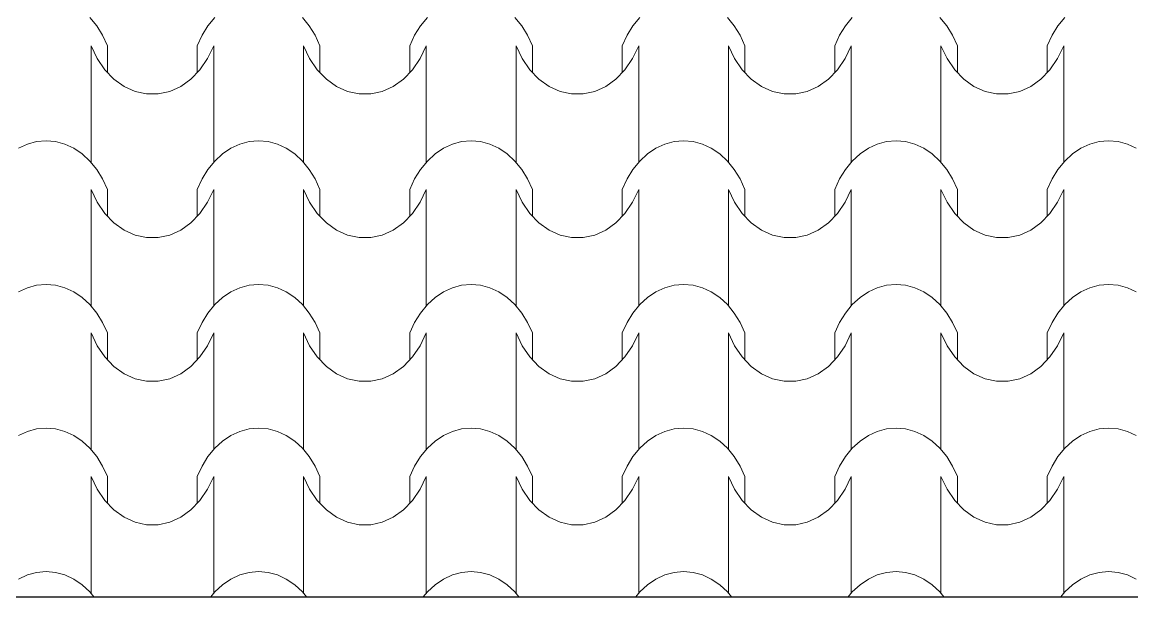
# Model space of a CAD drawing. Header units: millimetres. Extents: x 42452 to 2852333, y -419346 to 834876.
# Drawn here: x 2636714 to 2640242, y 648062 to 649887 of the extents above; entities that cross this region are included whole.
import ezdxf

# ---------------------------------------------------------------- set-up
doc = ezdxf.new("R2010")
doc.units = ezdxf.units.MM
doc.layers.add('M-2 keramitin shtrixi_Ном._пера__21_Pen_No__1', color=7, linetype='Continuous', lineweight=15)
doc.layers.add('memar', color=7, linetype='Continuous', lineweight=25)

# ---------------------------------------------------------------- blocks, each defined once
blk = doc.blocks.new('*X17')
at = {"layer": 'M-2 keramitin shtrixi_Ном._пера__21_Pen_No__1', "color": 7, "linetype": 'Continuous', "lineweight": 15}
for p, q in [((-249409.8, -1360807.7), (-249388, -1360834.4)), ((-249034.4, -1360834.4), (-249012.6, -1360807.7)), ((-248734.3, -1360807.7), (-248712.4, -1360834.4)), ((-248358.9, -1360834.4), (-248337, -1360807.7)), ((-248058.7, -1360807.7), (-248036.9, -1360834.4)), ((-247683.3, -1360834.4), (-247661.5, -1360807.7)), ((-247383.1, -1360807.7), (-247361.3, -1360834.4)), ((-247007.7, -1360834.4), (-246985.9, -1360807.7)), ((-246707.6, -1360807.7), (-246685.8, -1360834.4)), ((-246332.2, -1360834.4), (-246310.4, -1360807.7)), ((-249388, -1360834.4), (-249369.3, -1360864.6)), ((-249053.2, -1360864.6), (-249034.4, -1360834.4)), ((-248712.4, -1360834.4), (-248693.7, -1360864.6)), ((-248377.6, -1360864.6), (-248358.9, -1360834.4)), ((-248036.9, -1360834.4), (-248018.1, -1360864.6)), ((-247702, -1360864.6), (-247683.3, -1360834.4)), ((-247361.3, -1360834.4), (-247342.6, -1360864.6)), ((-247026.5, -1360864.6), (-247007.7, -1360834.4)), ((-246685.8, -1360834.4), (-246667, -1360864.6)), ((-246350.9, -1360864.6), (-246332.2, -1360834.4)), ((-249369.3, -1360864.6), (-249354, -1360897.8)), ((-249068.4, -1360897.8), (-249053.2, -1360864.6)), ((-248693.7, -1360864.6), (-248678.4, -1360897.8)), ((-248392.9, -1360897.8), (-248377.6, -1360864.6)), ((-248018.1, -1360864.6), (-248002.8, -1360897.8)), ((-247717.3, -1360897.8), (-247702, -1360864.6)), ((-247342.6, -1360864.6), (-247327.3, -1360897.8)), ((-247041.8, -1360897.8), (-247026.5, -1360864.6)), ((-246667, -1360864.6), (-246651.7, -1360897.8)), ((-246366.2, -1360897.8), (-246350.9, -1360864.6)), ((-249406.2, -1361082.9), (-249406.2, -1360897.8)), ((-249386.9, -1360938.3), (-249406.2, -1360897.8)), ((-249354, -1360982.9), (-249354, -1360897.8)), ((-249068.4, -1360982.9), (-249068.4, -1360897.8)), ((-249016.2, -1360897.8), (-249035.5, -1360938.3)), ((-249016.2, -1361082.9), (-249016.2, -1360897.8)), ((-248730.7, -1361082.9), (-248730.7, -1360897.8)), ((-248711.3, -1360938.3), (-248730.7, -1360897.8)), ((-248678.4, -1360982.9), (-248678.4, -1360897.8)), ((-248392.9, -1360982.9), (-248392.9, -1360897.8)), ((-248340.6, -1360897.8), (-248359.9, -1360938.3)), ((-248340.6, -1361082.9), (-248340.6, -1360897.8)), ((-248055.1, -1361082.9), (-248055.1, -1360897.8)), ((-248035.8, -1360938.3), (-248055.1, -1360897.8)), ((-248002.8, -1360982.9), (-248002.8, -1360897.8)), ((-247717.3, -1360982.9), (-247717.3, -1360897.8)), ((-247665.1, -1360897.8), (-247684.4, -1360938.3)), ((-247665.1, -1361082.9), (-247665.1, -1360897.8)), ((-247379.5, -1361082.9), (-247379.5, -1360897.8)), ((-247360.2, -1360938.3), (-247379.5, -1360897.8)), ((-247327.3, -1360982.9), (-247327.3, -1360897.8)), ((-247041.8, -1360982.9), (-247041.8, -1360897.8)), ((-246989.5, -1360897.8), (-247008.8, -1360938.3)), ((-246989.5, -1361082.9), (-246989.5, -1360897.8)), ((-246704, -1361082.9), (-246704, -1360897.8)), ((-246684.7, -1360938.3), (-246704, -1360897.8)), ((-246651.7, -1360982.9), (-246651.7, -1360897.8)), ((-246366.2, -1360982.9), (-246366.2, -1360897.8)), ((-246313.9, -1360897.8), (-246333.3, -1360938.3)), ((-246313.9, -1361082.9), (-246313.9, -1360897.8)), ((-249362.5, -1360974.1), (-249386.9, -1360938.3)), ((-249035.5, -1360938.3), (-249059.9, -1360974.1)), ((-248686.9, -1360974.1), (-248711.3, -1360938.3)), ((-248359.9, -1360938.3), (-248384.4, -1360974.1)), ((-248011.4, -1360974.1), (-248035.8, -1360938.3)), ((-247684.4, -1360938.3), (-247708.8, -1360974.1)), ((-247335.8, -1360974.1), (-247360.2, -1360938.3)), ((-247008.8, -1360938.3), (-247033.2, -1360974.1)), ((-246660.2, -1360974.1), (-246684.7, -1360938.3)), ((-246333.3, -1360938.3), (-246357.7, -1360974.1)), ((-249333.7, -1361004), (-249362.5, -1360974.1)), ((-249059.9, -1360974.1), (-249088.7, -1361004)), ((-248658.1, -1361004), (-248686.9, -1360974.1)), ((-248384.4, -1360974.1), (-248413.2, -1361004)), ((-247982.6, -1361004), (-248011.4, -1360974.1)), ((-247708.8, -1360974.1), (-247737.6, -1361004)), ((-247307, -1361004), (-247335.8, -1360974.1)), ((-247033.2, -1360974.1), (-247062.1, -1361004)), ((-246631.4, -1361004), (-246660.2, -1360974.1)), ((-246357.7, -1360974.1), (-246386.5, -1361004)), ((-249301.3, -1361027.2), (-249333.7, -1361004)), ((-249266.3, -1361043.1), (-249301.3, -1361027.2)), ((-249121.1, -1361027.2), (-249156.1, -1361043.1)), ((-249088.7, -1361004), (-249121.1, -1361027.2)), ((-248625.8, -1361027.2), (-248658.1, -1361004)), ((-248590.8, -1361043.1), (-248625.8, -1361027.2)), ((-248445.5, -1361027.2), (-248480.5, -1361043.1)), ((-248413.2, -1361004), (-248445.5, -1361027.2)), ((-247950.2, -1361027.2), (-247982.6, -1361004)), ((-247915.2, -1361043.1), (-247950.2, -1361027.2)), ((-247770, -1361027.2), (-247804.9, -1361043.1)), ((-247737.6, -1361004), (-247770, -1361027.2)), ((-247274.6, -1361027.2), (-247307, -1361004)), ((-247239.7, -1361043.1), (-247274.6, -1361027.2)), ((-247094.4, -1361027.2), (-247129.4, -1361043.1)), ((-247062.1, -1361004), (-247094.4, -1361027.2)), ((-246599.1, -1361027.2), (-246631.4, -1361004)), ((-246564.1, -1361043.1), (-246599.1, -1361027.2)), ((-246418.9, -1361027.2), (-246453.8, -1361043.1)), ((-246386.5, -1361004), (-246418.9, -1361027.2)), ((-249229.8, -1361051.1), (-249266.3, -1361043.1)), ((-249211.2, -1361051.1), (-249229.8, -1361051.1)), ((-249192.6, -1361051.1), (-249211.2, -1361051.1)), ((-249156.1, -1361043.1), (-249192.6, -1361051.1)), ((-248554.2, -1361051.1), (-248590.8, -1361043.1)), ((-248535.6, -1361051.1), (-248554.2, -1361051.1)), ((-248517.1, -1361051.1), (-248535.6, -1361051.1)), ((-248480.5, -1361043.1), (-248517.1, -1361051.1)), ((-247878.6, -1361051.1), (-247915.2, -1361043.1)), ((-247860.1, -1361051.1), (-247878.6, -1361051.1)), ((-247841.5, -1361051.1), (-247860.1, -1361051.1)), ((-247804.9, -1361043.1), (-247841.5, -1361051.1)), ((-247203.1, -1361051.1), (-247239.7, -1361043.1)), ((-247184.5, -1361051.1), (-247203.1, -1361051.1)), ((-247166, -1361051.1), (-247184.5, -1361051.1)), ((-247129.4, -1361043.1), (-247166, -1361051.1)), ((-246527.5, -1361051.1), (-246564.1, -1361043.1)), ((-246509, -1361051.1), (-246527.5, -1361051.1)), ((-246490.4, -1361051.1), (-246509, -1361051.1)), ((-246453.8, -1361043.1), (-246490.4, -1361051.1)), ((-249406.2, -1361268), (-249406.2, -1361082.9)), ((-249016.2, -1361268), (-249016.2, -1361082.9)), ((-248730.7, -1361268), (-248730.7, -1361082.9)), ((-248340.6, -1361268), (-248340.6, -1361082.9)), ((-248055.1, -1361268), (-248055.1, -1361082.9)), ((-247665.1, -1361268), (-247665.1, -1361082.9)), ((-247379.5, -1361268), (-247379.5, -1361082.9)), ((-246989.5, -1361268), (-246989.5, -1361082.9)), ((-246704, -1361268), (-246704, -1361082.9)), ((-246313.9, -1361268), (-246313.9, -1361082.9)), ((-249637, -1361223.6), (-249608.6, -1361210.5)), ((-249608.6, -1361210.5), (-249579.1, -1361202.5)), ((-249579.1, -1361202.5), (-249549, -1361199.9)), ((-249549, -1361199.9), (-249518.9, -1361202.5)), ((-249518.9, -1361202.5), (-249489.4, -1361210.5)), ((-249489.4, -1361210.5), (-249461, -1361223.6)), ((-248961.4, -1361223.6), (-248933, -1361210.5)), ((-248933, -1361210.5), (-248903.5, -1361202.5)), ((-248903.5, -1361202.5), (-248873.4, -1361199.9)), ((-248873.4, -1361199.9), (-248843.3, -1361202.5)), ((-248843.3, -1361202.5), (-248813.8, -1361210.5)), ((-248813.8, -1361210.5), (-248785.4, -1361223.6)), ((-248285.9, -1361223.6), (-248257.5, -1361210.5)), ((-248257.5, -1361210.5), (-248228, -1361202.5)), ((-248228, -1361202.5), (-248197.9, -1361199.9)), ((-248197.9, -1361199.9), (-248167.8, -1361202.5)), ((-248167.8, -1361202.5), (-248138.2, -1361210.5)), ((-248138.2, -1361210.5), (-248109.9, -1361223.6)), ((-247610.3, -1361223.6), (-247581.9, -1361210.5)), ((-247581.9, -1361210.5), (-247552.4, -1361202.5)), ((-247552.4, -1361202.5), (-247522.3, -1361199.9)), ((-247522.3, -1361199.9), (-247492.2, -1361202.5)), ((-247492.2, -1361202.5), (-247462.7, -1361210.5)), ((-247462.7, -1361210.5), (-247434.3, -1361223.6)), ((-246934.7, -1361223.6), (-246906.4, -1361210.5)), ((-246906.4, -1361210.5), (-246876.8, -1361202.5)), ((-246876.8, -1361202.5), (-246846.7, -1361199.9)), ((-246846.7, -1361199.9), (-246816.6, -1361202.5)), ((-246816.6, -1361202.5), (-246787.1, -1361210.5)), ((-246787.1, -1361210.5), (-246758.8, -1361223.6)), ((-246259.2, -1361223.6), (-246230.8, -1361210.5)), ((-246230.8, -1361210.5), (-246201.3, -1361202.5)), ((-246201.3, -1361202.5), (-246171.2, -1361199.9)), ((-246171.2, -1361199.9), (-246141.1, -1361202.5)), ((-246141.1, -1361202.5), (-246111.6, -1361210.5)), ((-246111.6, -1361210.5), (-246083.2, -1361223.6)), ((-249461, -1361223.6), (-249434.3, -1361241.6)), ((-249434.3, -1361241.6), (-249409.8, -1361264.1)), ((-249012.6, -1361264.1), (-248988.1, -1361241.6)), ((-248988.1, -1361241.6), (-248961.4, -1361223.6)), ((-248785.4, -1361223.6), (-248758.7, -1361241.6)), ((-248758.7, -1361241.6), (-248734.3, -1361264.1)), ((-248337, -1361264.1), (-248312.5, -1361241.6)), ((-248312.5, -1361241.6), (-248285.9, -1361223.6)), ((-248109.9, -1361223.6), (-248083.2, -1361241.6)), ((-248083.2, -1361241.6), (-248058.7, -1361264.1)), ((-247661.5, -1361264.1), (-247637, -1361241.6)), ((-247637, -1361241.6), (-247610.3, -1361223.6)), ((-247434.3, -1361223.6), (-247407.6, -1361241.6)), ((-247407.6, -1361241.6), (-247383.1, -1361264.1)), ((-246985.9, -1361264.1), (-246961.4, -1361241.6)), ((-246961.4, -1361241.6), (-246934.7, -1361223.6)), ((-246758.8, -1361223.6), (-246732.1, -1361241.6)), ((-246732.1, -1361241.6), (-246707.6, -1361264.1)), ((-246310.4, -1361264.1), (-246285.9, -1361241.6)), ((-246285.9, -1361241.6), (-246259.2, -1361223.6)), ((-249409.8, -1361264.1), (-249388, -1361290.7)), ((-249034.4, -1361290.7), (-249012.6, -1361264.1)), ((-248734.3, -1361264.1), (-248712.4, -1361290.7)), ((-248358.9, -1361290.7), (-248337, -1361264.1)), ((-248058.7, -1361264.1), (-248036.9, -1361290.7)), ((-247683.3, -1361290.7), (-247661.5, -1361264.1)), ((-247383.1, -1361264.1), (-247361.3, -1361290.7)), ((-247007.7, -1361290.7), (-246985.9, -1361264.1)), ((-246707.6, -1361264.1), (-246685.8, -1361290.7)), ((-246332.2, -1361290.7), (-246310.4, -1361264.1)), ((-249388, -1361290.7), (-249369.3, -1361320.9)), ((-249053.2, -1361320.9), (-249034.4, -1361290.7)), ((-248712.4, -1361290.7), (-248693.7, -1361320.9)), ((-248377.6, -1361320.9), (-248358.9, -1361290.7)), ((-248036.9, -1361290.7), (-248018.1, -1361320.9)), ((-247702, -1361320.9), (-247683.3, -1361290.7)), ((-247361.3, -1361290.7), (-247342.6, -1361320.9)), ((-247026.5, -1361320.9), (-247007.7, -1361290.7)), ((-246685.8, -1361290.7), (-246667, -1361320.9)), ((-246350.9, -1361320.9), (-246332.2, -1361290.7)), ((-249406.2, -1361539.3), (-249406.2, -1361354.2)), ((-249386.9, -1361394.7), (-249406.2, -1361354.2)), ((-249369.3, -1361320.9), (-249354, -1361354.2)), ((-249354, -1361439.3), (-249354, -1361354.2)), ((-249068.4, -1361354.2), (-249053.2, -1361320.9)), ((-249068.4, -1361439.3), (-249068.4, -1361354.2)), ((-249016.2, -1361354.2), (-249035.5, -1361394.7)), ((-249016.2, -1361539.3), (-249016.2, -1361354.2)), ((-248730.7, -1361539.3), (-248730.7, -1361354.2)), ((-248711.3, -1361394.7), (-248730.7, -1361354.2)), ((-248693.7, -1361320.9), (-248678.4, -1361354.2)), ((-248678.4, -1361439.3), (-248678.4, -1361354.2)), ((-248392.9, -1361354.2), (-248377.6, -1361320.9)), ((-248392.9, -1361439.3), (-248392.9, -1361354.2)), ((-248340.6, -1361354.2), (-248359.9, -1361394.7)), ((-248340.6, -1361539.3), (-248340.6, -1361354.2)), ((-248055.1, -1361539.3), (-248055.1, -1361354.2)), ((-248035.8, -1361394.7), (-248055.1, -1361354.2)), ((-248018.1, -1361320.9), (-248002.8, -1361354.2)), ((-248002.8, -1361439.3), (-248002.8, -1361354.2)), ((-247717.3, -1361354.2), (-247702, -1361320.9)), ((-247717.3, -1361439.3), (-247717.3, -1361354.2)), ((-247665.1, -1361354.2), (-247684.4, -1361394.7)), ((-247665.1, -1361539.3), (-247665.1, -1361354.2)), ((-247379.5, -1361539.3), (-247379.5, -1361354.2)), ((-247360.2, -1361394.7), (-247379.5, -1361354.2)), ((-247342.6, -1361320.9), (-247327.3, -1361354.2)), ((-247327.3, -1361439.3), (-247327.3, -1361354.2)), ((-247041.8, -1361354.2), (-247026.5, -1361320.9)), ((-247041.8, -1361439.3), (-247041.8, -1361354.2)), ((-246989.5, -1361354.2), (-247008.8, -1361394.7)), ((-246989.5, -1361539.3), (-246989.5, -1361354.2)), ((-246704, -1361539.3), (-246704, -1361354.2)), ((-246684.7, -1361394.7), (-246704, -1361354.2)), ((-246667, -1361320.9), (-246651.7, -1361354.2)), ((-246651.7, -1361439.3), (-246651.7, -1361354.2)), ((-246366.2, -1361354.2), (-246350.9, -1361320.9)), ((-246366.2, -1361439.3), (-246366.2, -1361354.2)), ((-246313.9, -1361354.2), (-246333.3, -1361394.7)), ((-246313.9, -1361539.3), (-246313.9, -1361354.2)), ((-249362.5, -1361430.4), (-249386.9, -1361394.7)), ((-249035.5, -1361394.7), (-249059.9, -1361430.4)), ((-248686.9, -1361430.4), (-248711.3, -1361394.7)), ((-248359.9, -1361394.7), (-248384.4, -1361430.4)), ((-248011.4, -1361430.4), (-248035.8, -1361394.7)), ((-247684.4, -1361394.7), (-247708.8, -1361430.4)), ((-247335.8, -1361430.4), (-247360.2, -1361394.7)), ((-247008.8, -1361394.7), (-247033.2, -1361430.4)), ((-246660.2, -1361430.4), (-246684.7, -1361394.7)), ((-246333.3, -1361394.7), (-246357.7, -1361430.4)), ((-249333.7, -1361460.3), (-249362.5, -1361430.4)), ((-249301.3, -1361483.6), (-249333.7, -1361460.3)), ((-249088.7, -1361460.3), (-249121.1, -1361483.6)), ((-249059.9, -1361430.4), (-249088.7, -1361460.3)), ((-248658.1, -1361460.3), (-248686.9, -1361430.4)), ((-248625.8, -1361483.6), (-248658.1, -1361460.3)), ((-248413.2, -1361460.3), (-248445.5, -1361483.6)), ((-248384.4, -1361430.4), (-248413.2, -1361460.3)), ((-247982.6, -1361460.3), (-248011.4, -1361430.4)), ((-247950.2, -1361483.6), (-247982.6, -1361460.3)), ((-247737.6, -1361460.3), (-247770, -1361483.6)), ((-247708.8, -1361430.4), (-247737.6, -1361460.3)), ((-247307, -1361460.3), (-247335.8, -1361430.4)), ((-247274.6, -1361483.6), (-247307, -1361460.3)), ((-247062.1, -1361460.3), (-247094.4, -1361483.6)), ((-247033.2, -1361430.4), (-247062.1, -1361460.3)), ((-246631.4, -1361460.3), (-246660.2, -1361430.4)), ((-246599.1, -1361483.6), (-246631.4, -1361460.3)), ((-246386.5, -1361460.3), (-246418.9, -1361483.6)), ((-246357.7, -1361430.4), (-246386.5, -1361460.3)), ((-249266.3, -1361499.4), (-249301.3, -1361483.6)), ((-249121.1, -1361483.6), (-249156.1, -1361499.4)), ((-248590.8, -1361499.4), (-248625.8, -1361483.6)), ((-248445.5, -1361483.6), (-248480.5, -1361499.4)), ((-247915.2, -1361499.4), (-247950.2, -1361483.6)), ((-247770, -1361483.6), (-247804.9, -1361499.4)), ((-247239.7, -1361499.4), (-247274.6, -1361483.6)), ((-247094.4, -1361483.6), (-247129.4, -1361499.4)), ((-246564.1, -1361499.4), (-246599.1, -1361483.6)), ((-246418.9, -1361483.6), (-246453.8, -1361499.4)), ((-249229.8, -1361507.5), (-249266.3, -1361499.4)), ((-249211.2, -1361507.5), (-249229.8, -1361507.5)), ((-249192.6, -1361507.5), (-249211.2, -1361507.5)), ((-249156.1, -1361499.4), (-249192.6, -1361507.5)), ((-248554.2, -1361507.5), (-248590.8, -1361499.4)), ((-248535.6, -1361507.5), (-248554.2, -1361507.5)), ((-248517.1, -1361507.5), (-248535.6, -1361507.5)), ((-248480.5, -1361499.4), (-248517.1, -1361507.5)), ((-247878.6, -1361507.5), (-247915.2, -1361499.4)), ((-247860.1, -1361507.5), (-247878.6, -1361507.5)), ((-247841.5, -1361507.5), (-247860.1, -1361507.5)), ((-247804.9, -1361499.4), (-247841.5, -1361507.5)), ((-247203.1, -1361507.5), (-247239.7, -1361499.4)), ((-247184.5, -1361507.5), (-247203.1, -1361507.5)), ((-247166, -1361507.5), (-247184.5, -1361507.5)), ((-247129.4, -1361499.4), (-247166, -1361507.5)), ((-246527.5, -1361507.5), (-246564.1, -1361499.4)), ((-246509, -1361507.5), (-246527.5, -1361507.5)), ((-246490.4, -1361507.5), (-246509, -1361507.5)), ((-246453.8, -1361499.4), (-246490.4, -1361507.5)), ((-249406.2, -1361724.3), (-249406.2, -1361539.3)), ((-249016.2, -1361724.3), (-249016.2, -1361539.3)), ((-248730.7, -1361724.3), (-248730.7, -1361539.3)), ((-248340.6, -1361724.3), (-248340.6, -1361539.3)), ((-248055.1, -1361724.3), (-248055.1, -1361539.3)), ((-247665.1, -1361724.3), (-247665.1, -1361539.3)), ((-247379.5, -1361724.3), (-247379.5, -1361539.3)), ((-246989.5, -1361724.3), (-246989.5, -1361539.3)), ((-246704, -1361724.3), (-246704, -1361539.3)), ((-246313.9, -1361724.3), (-246313.9, -1361539.3)), ((-249637, -1361679.9), (-249608.6, -1361666.8)), ((-249608.6, -1361666.8), (-249579.1, -1361658.9)), ((-249579.1, -1361658.9), (-249549, -1361656.2)), ((-249549, -1361656.2), (-249518.9, -1361658.9)), ((-249518.9, -1361658.9), (-249489.4, -1361666.8)), ((-249489.4, -1361666.8), (-249461, -1361679.9)), ((-248961.4, -1361679.9), (-248933, -1361666.8)), ((-248933, -1361666.8), (-248903.5, -1361658.9)), ((-248903.5, -1361658.9), (-248873.4, -1361656.2)), ((-248873.4, -1361656.2), (-248843.3, -1361658.9)), ((-248843.3, -1361658.9), (-248813.8, -1361666.8)), ((-248813.8, -1361666.8), (-248785.4, -1361679.9)), ((-248285.9, -1361679.9), (-248257.5, -1361666.8)), ((-248257.5, -1361666.8), (-248228, -1361658.9)), ((-248228, -1361658.9), (-248197.9, -1361656.2)), ((-248197.9, -1361656.2), (-248167.8, -1361658.9)), ((-248167.8, -1361658.9), (-248138.2, -1361666.8)), ((-248138.2, -1361666.8), (-248109.9, -1361679.9)), ((-247610.3, -1361679.9), (-247581.9, -1361666.8)), ((-247581.9, -1361666.8), (-247552.4, -1361658.9)), ((-247552.4, -1361658.9), (-247522.3, -1361656.2)), ((-247522.3, -1361656.2), (-247492.2, -1361658.9)), ((-247492.2, -1361658.9), (-247462.7, -1361666.8)), ((-247462.7, -1361666.8), (-247434.3, -1361679.9)), ((-246934.7, -1361679.9), (-246906.4, -1361666.8)), ((-246906.4, -1361666.8), (-246876.8, -1361658.9)), ((-246876.8, -1361658.9), (-246846.7, -1361656.2)), ((-246846.7, -1361656.2), (-246816.6, -1361658.9)), ((-246816.6, -1361658.9), (-246787.1, -1361666.8)), ((-246787.1, -1361666.8), (-246758.8, -1361679.9)), ((-246259.2, -1361679.9), (-246230.8, -1361666.8)), ((-246230.8, -1361666.8), (-246201.3, -1361658.9)), ((-246201.3, -1361658.9), (-246171.2, -1361656.2)), ((-246171.2, -1361656.2), (-246141.1, -1361658.9)), ((-246141.1, -1361658.9), (-246111.6, -1361666.8)), ((-246111.6, -1361666.8), (-246083.2, -1361679.9)), ((-249461, -1361679.9), (-249434.3, -1361697.9)), ((-249434.3, -1361697.9), (-249409.8, -1361720.4)), ((-249012.6, -1361720.4), (-248988.1, -1361697.9)), ((-248988.1, -1361697.9), (-248961.4, -1361679.9)), ((-248785.4, -1361679.9), (-248758.7, -1361697.9)), ((-248758.7, -1361697.9), (-248734.3, -1361720.4)), ((-248337, -1361720.4), (-248312.5, -1361697.9)), ((-248312.5, -1361697.9), (-248285.9, -1361679.9)), ((-248109.9, -1361679.9), (-248083.2, -1361697.9)), ((-248083.2, -1361697.9), (-248058.7, -1361720.4)), ((-247661.5, -1361720.4), (-247637, -1361697.9)), ((-247637, -1361697.9), (-247610.3, -1361679.9)), ((-247434.3, -1361679.9), (-247407.6, -1361697.9)), ((-247407.6, -1361697.9), (-247383.1, -1361720.4)), ((-246985.9, -1361720.4), (-246961.4, -1361697.9)), ((-246961.4, -1361697.9), (-246934.7, -1361679.9)), ((-246758.8, -1361679.9), (-246732.1, -1361697.9)), ((-246732.1, -1361697.9), (-246707.6, -1361720.4)), ((-246310.4, -1361720.4), (-246285.9, -1361697.9)), ((-246285.9, -1361697.9), (-246259.2, -1361679.9)), ((-249409.8, -1361720.4), (-249388, -1361747.1)), ((-249034.4, -1361747.1), (-249012.6, -1361720.4)), ((-248734.3, -1361720.4), (-248712.4, -1361747.1)), ((-248358.9, -1361747.1), (-248337, -1361720.4)), ((-248058.7, -1361720.4), (-248036.9, -1361747.1)), ((-247683.3, -1361747.1), (-247661.5, -1361720.4)), ((-247383.1, -1361720.4), (-247361.3, -1361747.1)), ((-247007.7, -1361747.1), (-246985.9, -1361720.4)), ((-246707.6, -1361720.4), (-246685.8, -1361747.1)), ((-246332.2, -1361747.1), (-246310.4, -1361720.4)), ((-249388, -1361747.1), (-249369.3, -1361777.3)), ((-249369.3, -1361777.3), (-249354, -1361810.5)), ((-249068.4, -1361810.5), (-249053.2, -1361777.3)), ((-249053.2, -1361777.3), (-249034.4, -1361747.1)), ((-248712.4, -1361747.1), (-248693.7, -1361777.3)), ((-248693.7, -1361777.3), (-248678.4, -1361810.5)), ((-248392.9, -1361810.5), (-248377.6, -1361777.3)), ((-248377.6, -1361777.3), (-248358.9, -1361747.1)), ((-248036.9, -1361747.1), (-248018.1, -1361777.3)), ((-248018.1, -1361777.3), (-248002.8, -1361810.5)), ((-247717.3, -1361810.5), (-247702, -1361777.3)), ((-247702, -1361777.3), (-247683.3, -1361747.1)), ((-247361.3, -1361747.1), (-247342.6, -1361777.3)), ((-247342.6, -1361777.3), (-247327.3, -1361810.5)), ((-247041.8, -1361810.5), (-247026.5, -1361777.3)), ((-247026.5, -1361777.3), (-247007.7, -1361747.1)), ((-246685.8, -1361747.1), (-246667, -1361777.3)), ((-246667, -1361777.3), (-246651.7, -1361810.5)), ((-246366.2, -1361810.5), (-246350.9, -1361777.3)), ((-246350.9, -1361777.3), (-246332.2, -1361747.1)), ((-249406.2, -1361995.6), (-249406.2, -1361810.5)), ((-249386.9, -1361851), (-249406.2, -1361810.5)), ((-249354, -1361895.6), (-249354, -1361810.5)), ((-249068.4, -1361895.6), (-249068.4, -1361810.5)), ((-249016.2, -1361810.5), (-249035.5, -1361851)), ((-249016.2, -1361995.6), (-249016.2, -1361810.5)), ((-248730.7, -1361995.6), (-248730.7, -1361810.5)), ((-248711.3, -1361851), (-248730.7, -1361810.5)), ((-248678.4, -1361895.6), (-248678.4, -1361810.5)), ((-248392.9, -1361895.6), (-248392.9, -1361810.5)), ((-248340.6, -1361810.5), (-248359.9, -1361851)), ((-248340.6, -1361995.6), (-248340.6, -1361810.5)), ((-248055.1, -1361995.6), (-248055.1, -1361810.5)), ((-248035.8, -1361851), (-248055.1, -1361810.5)), ((-248002.8, -1361895.6), (-248002.8, -1361810.5)), ((-247717.3, -1361895.6), (-247717.3, -1361810.5)), ((-247665.1, -1361810.5), (-247684.4, -1361851)), ((-247665.1, -1361995.6), (-247665.1, -1361810.5)), ((-247379.5, -1361995.6), (-247379.5, -1361810.5)), ((-247360.2, -1361851), (-247379.5, -1361810.5)), ((-247327.3, -1361895.6), (-247327.3, -1361810.5)), ((-247041.8, -1361895.6), (-247041.8, -1361810.5)), ((-246989.5, -1361810.5), (-247008.8, -1361851)), ((-246989.5, -1361995.6), (-246989.5, -1361810.5)), ((-246704, -1361995.6), (-246704, -1361810.5)), ((-246684.7, -1361851), (-246704, -1361810.5)), ((-246651.7, -1361895.6), (-246651.7, -1361810.5)), ((-246366.2, -1361895.6), (-246366.2, -1361810.5)), ((-246313.9, -1361810.5), (-246333.3, -1361851)), ((-246313.9, -1361995.6), (-246313.9, -1361810.5)), ((-249362.5, -1361886.8), (-249386.9, -1361851)), ((-249035.5, -1361851), (-249059.9, -1361886.8)), ((-248686.9, -1361886.8), (-248711.3, -1361851)), ((-248359.9, -1361851), (-248384.4, -1361886.8)), ((-248011.4, -1361886.8), (-248035.8, -1361851)), ((-247684.4, -1361851), (-247708.8, -1361886.8)), ((-247335.8, -1361886.8), (-247360.2, -1361851)), ((-247008.8, -1361851), (-247033.2, -1361886.8)), ((-246660.2, -1361886.8), (-246684.7, -1361851)), ((-246333.3, -1361851), (-246357.7, -1361886.8)), ((-249333.7, -1361916.7), (-249362.5, -1361886.8)), ((-249301.3, -1361939.9), (-249333.7, -1361916.7)), ((-249088.7, -1361916.7), (-249121.1, -1361939.9)), ((-249059.9, -1361886.8), (-249088.7, -1361916.7)), ((-248658.1, -1361916.7), (-248686.9, -1361886.8)), ((-248625.8, -1361939.9), (-248658.1, -1361916.7)), ((-248413.2, -1361916.7), (-248445.5, -1361939.9)), ((-248384.4, -1361886.8), (-248413.2, -1361916.7)), ((-247982.6, -1361916.7), (-248011.4, -1361886.8)), ((-247950.2, -1361939.9), (-247982.6, -1361916.7)), ((-247737.6, -1361916.7), (-247770, -1361939.9)), ((-247708.8, -1361886.8), (-247737.6, -1361916.7)), ((-247307, -1361916.7), (-247335.8, -1361886.8)), ((-247274.6, -1361939.9), (-247307, -1361916.7)), ((-247062.1, -1361916.7), (-247094.4, -1361939.9)), ((-247033.2, -1361886.8), (-247062.1, -1361916.7)), ((-246631.4, -1361916.7), (-246660.2, -1361886.8)), ((-246599.1, -1361939.9), (-246631.4, -1361916.7)), ((-246386.5, -1361916.7), (-246418.9, -1361939.9)), ((-246357.7, -1361886.8), (-246386.5, -1361916.7)), ((-249266.3, -1361955.8), (-249301.3, -1361939.9)), ((-249121.1, -1361939.9), (-249156.1, -1361955.8)), ((-248590.8, -1361955.8), (-248625.8, -1361939.9)), ((-248445.5, -1361939.9), (-248480.5, -1361955.8)), ((-247915.2, -1361955.8), (-247950.2, -1361939.9)), ((-247770, -1361939.9), (-247804.9, -1361955.8)), ((-247239.7, -1361955.8), (-247274.6, -1361939.9)), ((-247094.4, -1361939.9), (-247129.4, -1361955.8)), ((-246564.1, -1361955.8), (-246599.1, -1361939.9)), ((-246418.9, -1361939.9), (-246453.8, -1361955.8)), ((-249229.8, -1361963.8), (-249266.3, -1361955.8)), ((-249211.2, -1361963.8), (-249229.8, -1361963.8)), ((-249192.6, -1361963.8), (-249211.2, -1361963.8)), ((-249156.1, -1361955.8), (-249192.6, -1361963.8)), ((-248554.2, -1361963.8), (-248590.8, -1361955.8)), ((-248535.6, -1361963.8), (-248554.2, -1361963.8)), ((-248517.1, -1361963.8), (-248535.6, -1361963.8)), ((-248480.5, -1361955.8), (-248517.1, -1361963.8)), ((-247878.6, -1361963.8), (-247915.2, -1361955.8)), ((-247860.1, -1361963.8), (-247878.6, -1361963.8)), ((-247841.5, -1361963.8), (-247860.1, -1361963.8)), ((-247804.9, -1361955.8), (-247841.5, -1361963.8)), ((-247203.1, -1361963.8), (-247239.7, -1361955.8)), ((-247184.5, -1361963.8), (-247203.1, -1361963.8)), ((-247166, -1361963.8), (-247184.5, -1361963.8)), ((-247129.4, -1361955.8), (-247166, -1361963.8)), ((-246527.5, -1361963.8), (-246564.1, -1361955.8)), ((-246509, -1361963.8), (-246527.5, -1361963.8)), ((-246490.4, -1361963.8), (-246509, -1361963.8)), ((-246453.8, -1361955.8), (-246490.4, -1361963.8)), ((-249406.2, -1362180.7), (-249406.2, -1361995.6)), ((-249016.2, -1362180.7), (-249016.2, -1361995.6)), ((-248730.7, -1362180.7), (-248730.7, -1361995.6)), ((-248340.6, -1362180.7), (-248340.6, -1361995.6)), ((-248055.1, -1362180.7), (-248055.1, -1361995.6)), ((-247665.1, -1362180.7), (-247665.1, -1361995.6)), ((-247379.5, -1362180.7), (-247379.5, -1361995.6)), ((-246989.5, -1362180.7), (-246989.5, -1361995.6)), ((-246704, -1362180.7), (-246704, -1361995.6)), ((-246313.9, -1362180.7), (-246313.9, -1361995.6)), ((-249637, -1362136.3), (-249608.6, -1362123.2)), ((-249608.6, -1362123.2), (-249579.1, -1362115.2)), ((-249579.1, -1362115.2), (-249549, -1362112.6)), ((-249549, -1362112.6), (-249518.9, -1362115.2)), ((-249518.9, -1362115.2), (-249489.4, -1362123.2)), ((-249489.4, -1362123.2), (-249461, -1362136.3)), ((-248961.4, -1362136.3), (-248933, -1362123.2)), ((-248933, -1362123.2), (-248903.5, -1362115.2)), ((-248903.5, -1362115.2), (-248873.4, -1362112.6)), ((-248873.4, -1362112.6), (-248843.3, -1362115.2)), ((-248843.3, -1362115.2), (-248813.8, -1362123.2)), ((-248813.8, -1362123.2), (-248785.4, -1362136.3)), ((-248285.9, -1362136.3), (-248257.5, -1362123.2)), ((-248257.5, -1362123.2), (-248228, -1362115.2)), ((-248228, -1362115.2), (-248197.9, -1362112.6)), ((-248197.9, -1362112.6), (-248167.8, -1362115.2)), ((-248167.8, -1362115.2), (-248138.2, -1362123.2)), ((-248138.2, -1362123.2), (-248109.9, -1362136.3)), ((-247610.3, -1362136.3), (-247581.9, -1362123.2)), ((-247581.9, -1362123.2), (-247552.4, -1362115.2)), ((-247552.4, -1362115.2), (-247522.3, -1362112.6)), ((-247522.3, -1362112.6), (-247492.2, -1362115.2)), ((-247492.2, -1362115.2), (-247462.7, -1362123.2)), ((-247462.7, -1362123.2), (-247434.3, -1362136.3)), ((-246934.7, -1362136.3), (-246906.4, -1362123.2)), ((-246906.4, -1362123.2), (-246876.8, -1362115.2)), ((-246876.8, -1362115.2), (-246846.7, -1362112.6)), ((-246846.7, -1362112.6), (-246816.6, -1362115.2)), ((-246816.6, -1362115.2), (-246787.1, -1362123.2)), ((-246787.1, -1362123.2), (-246758.8, -1362136.3)), ((-246259.2, -1362136.3), (-246230.8, -1362123.2)), ((-246230.8, -1362123.2), (-246201.3, -1362115.2)), ((-246201.3, -1362115.2), (-246171.2, -1362112.6)), ((-246171.2, -1362112.6), (-246141.1, -1362115.2)), ((-246141.1, -1362115.2), (-246111.6, -1362123.2)), ((-246111.6, -1362123.2), (-246083.2, -1362136.3)), ((-249461, -1362136.3), (-249434.3, -1362154.3)), ((-249434.3, -1362154.3), (-249409.8, -1362176.8)), ((-249012.6, -1362176.8), (-248988.1, -1362154.3)), ((-248988.1, -1362154.3), (-248961.4, -1362136.3)), ((-248785.4, -1362136.3), (-248758.7, -1362154.3)), ((-248758.7, -1362154.3), (-248734.3, -1362176.8)), ((-248337, -1362176.8), (-248312.5, -1362154.3)), ((-248312.5, -1362154.3), (-248285.9, -1362136.3)), ((-248109.9, -1362136.3), (-248083.2, -1362154.3)), ((-248083.2, -1362154.3), (-248058.7, -1362176.8)), ((-247661.5, -1362176.8), (-247637, -1362154.3)), ((-247637, -1362154.3), (-247610.3, -1362136.3)), ((-247434.3, -1362136.3), (-247407.6, -1362154.3)), ((-247407.6, -1362154.3), (-247383.1, -1362176.8)), ((-246985.9, -1362176.8), (-246961.4, -1362154.3)), ((-246961.4, -1362154.3), (-246934.7, -1362136.3)), ((-246758.8, -1362136.3), (-246732.1, -1362154.3)), ((-246732.1, -1362154.3), (-246707.6, -1362176.8)), ((-246310.4, -1362176.8), (-246285.9, -1362154.3)), ((-246285.9, -1362154.3), (-246259.2, -1362136.3)), ((-249409.8, -1362176.8), (-249388, -1362203.4)), ((-249034.4, -1362203.4), (-249012.6, -1362176.8)), ((-248734.3, -1362176.8), (-248712.4, -1362203.4)), ((-248358.9, -1362203.4), (-248337, -1362176.8)), ((-248058.7, -1362176.8), (-248036.9, -1362203.4)), ((-247683.3, -1362203.4), (-247661.5, -1362176.8)), ((-247383.1, -1362176.8), (-247361.3, -1362203.4)), ((-247007.7, -1362203.4), (-246985.9, -1362176.8)), ((-246707.6, -1362176.8), (-246685.8, -1362203.4)), ((-246332.2, -1362203.4), (-246310.4, -1362176.8)), ((-249388, -1362203.4), (-249369.3, -1362233.6)), ((-249369.3, -1362233.6), (-249354, -1362266.9)), ((-249068.4, -1362266.9), (-249053.2, -1362233.6)), ((-249053.2, -1362233.6), (-249034.4, -1362203.4)), ((-248712.4, -1362203.4), (-248693.7, -1362233.6)), ((-248693.7, -1362233.6), (-248678.4, -1362266.9)), ((-248392.9, -1362266.9), (-248377.6, -1362233.6)), ((-248377.6, -1362233.6), (-248358.9, -1362203.4)), ((-248036.9, -1362203.4), (-248018.1, -1362233.6)), ((-248018.1, -1362233.6), (-248002.8, -1362266.9)), ((-247717.3, -1362266.9), (-247702, -1362233.6)), ((-247702, -1362233.6), (-247683.3, -1362203.4)), ((-247361.3, -1362203.4), (-247342.6, -1362233.6)), ((-247342.6, -1362233.6), (-247327.3, -1362266.9)), ((-247041.8, -1362266.9), (-247026.5, -1362233.6)), ((-247026.5, -1362233.6), (-247007.7, -1362203.4)), ((-246685.8, -1362203.4), (-246667, -1362233.6)), ((-246667, -1362233.6), (-246651.7, -1362266.9)), ((-246366.2, -1362266.9), (-246350.9, -1362233.6)), ((-246350.9, -1362233.6), (-246332.2, -1362203.4)), ((-249406.2, -1362452), (-249406.2, -1362266.9)), ((-249386.9, -1362307.4), (-249406.2, -1362266.9)), ((-249354, -1362352), (-249354, -1362266.9)), ((-249068.4, -1362352), (-249068.4, -1362266.9)), ((-249016.2, -1362266.9), (-249035.5, -1362307.4)), ((-249016.2, -1362452), (-249016.2, -1362266.9)), ((-248730.7, -1362452), (-248730.7, -1362266.9)), ((-248711.3, -1362307.4), (-248730.7, -1362266.9)), ((-248678.4, -1362352), (-248678.4, -1362266.9)), ((-248392.9, -1362352), (-248392.9, -1362266.9)), ((-248340.6, -1362266.9), (-248359.9, -1362307.4)), ((-248340.6, -1362452), (-248340.6, -1362266.9)), ((-248055.1, -1362452), (-248055.1, -1362266.9)), ((-248035.8, -1362307.4), (-248055.1, -1362266.9)), ((-248002.8, -1362352), (-248002.8, -1362266.9)), ((-247717.3, -1362352), (-247717.3, -1362266.9)), ((-247665.1, -1362266.9), (-247684.4, -1362307.4)), ((-247665.1, -1362452), (-247665.1, -1362266.9)), ((-247379.5, -1362452), (-247379.5, -1362266.9)), ((-247360.2, -1362307.4), (-247379.5, -1362266.9)), ((-247327.3, -1362352), (-247327.3, -1362266.9)), ((-247041.8, -1362352), (-247041.8, -1362266.9)), ((-246989.5, -1362266.9), (-247008.8, -1362307.4)), ((-246989.5, -1362452), (-246989.5, -1362266.9)), ((-246704, -1362452), (-246704, -1362266.9)), ((-246684.7, -1362307.4), (-246704, -1362266.9)), ((-246651.7, -1362352), (-246651.7, -1362266.9)), ((-246366.2, -1362352), (-246366.2, -1362266.9)), ((-246313.9, -1362266.9), (-246333.3, -1362307.4)), ((-246313.9, -1362452), (-246313.9, -1362266.9)), ((-249362.5, -1362343.1), (-249386.9, -1362307.4)), ((-249035.5, -1362307.4), (-249059.9, -1362343.1)), ((-248686.9, -1362343.1), (-248711.3, -1362307.4)), ((-248359.9, -1362307.4), (-248384.4, -1362343.1)), ((-248011.4, -1362343.1), (-248035.8, -1362307.4)), ((-247684.4, -1362307.4), (-247708.8, -1362343.1)), ((-247335.8, -1362343.1), (-247360.2, -1362307.4)), ((-247008.8, -1362307.4), (-247033.2, -1362343.1)), ((-246660.2, -1362343.1), (-246684.7, -1362307.4)), ((-246333.3, -1362307.4), (-246357.7, -1362343.1)), ((-249333.7, -1362373), (-249362.5, -1362343.1)), ((-249301.3, -1362396.3), (-249333.7, -1362373)), ((-249088.7, -1362373), (-249121.1, -1362396.3)), ((-249059.9, -1362343.1), (-249088.7, -1362373)), ((-248658.1, -1362373), (-248686.9, -1362343.1)), ((-248625.8, -1362396.3), (-248658.1, -1362373)), ((-248413.2, -1362373), (-248445.5, -1362396.3)), ((-248384.4, -1362343.1), (-248413.2, -1362373)), ((-247982.6, -1362373), (-248011.4, -1362343.1)), ((-247950.2, -1362396.3), (-247982.6, -1362373)), ((-247737.6, -1362373), (-247770, -1362396.3)), ((-247708.8, -1362343.1), (-247737.6, -1362373)), ((-247307, -1362373), (-247335.8, -1362343.1)), ((-247274.6, -1362396.3), (-247307, -1362373)), ((-247062.1, -1362373), (-247094.4, -1362396.3)), ((-247033.2, -1362343.1), (-247062.1, -1362373)), ((-246631.4, -1362373), (-246660.2, -1362343.1)), ((-246599.1, -1362396.3), (-246631.4, -1362373)), ((-246386.5, -1362373), (-246418.9, -1362396.3)), ((-246357.7, -1362343.1), (-246386.5, -1362373)), ((-249266.3, -1362412.1), (-249301.3, -1362396.3)), ((-249229.8, -1362420.2), (-249266.3, -1362412.1)), ((-249156.1, -1362412.1), (-249192.6, -1362420.2)), ((-249121.1, -1362396.3), (-249156.1, -1362412.1)), ((-248590.8, -1362412.1), (-248625.8, -1362396.3)), ((-248554.2, -1362420.2), (-248590.8, -1362412.1)), ((-248480.5, -1362412.1), (-248517.1, -1362420.2)), ((-248445.5, -1362396.3), (-248480.5, -1362412.1)), ((-247915.2, -1362412.1), (-247950.2, -1362396.3)), ((-247878.6, -1362420.2), (-247915.2, -1362412.1)), ((-247804.9, -1362412.1), (-247841.5, -1362420.2)), ((-247770, -1362396.3), (-247804.9, -1362412.1)), ((-247239.7, -1362412.1), (-247274.6, -1362396.3)), ((-247203.1, -1362420.2), (-247239.7, -1362412.1)), ((-247129.4, -1362412.1), (-247166, -1362420.2)), ((-247094.4, -1362396.3), (-247129.4, -1362412.1)), ((-246564.1, -1362412.1), (-246599.1, -1362396.3)), ((-246527.5, -1362420.2), (-246564.1, -1362412.1)), ((-246453.8, -1362412.1), (-246490.4, -1362420.2)), ((-246418.9, -1362396.3), (-246453.8, -1362412.1)), ((-249211.2, -1362420.2), (-249229.8, -1362420.2)), ((-249192.6, -1362420.2), (-249211.2, -1362420.2)), ((-248535.6, -1362420.2), (-248554.2, -1362420.2)), ((-248517.1, -1362420.2), (-248535.6, -1362420.2)), ((-247860.1, -1362420.2), (-247878.6, -1362420.2)), ((-247841.5, -1362420.2), (-247860.1, -1362420.2)), ((-247184.5, -1362420.2), (-247203.1, -1362420.2)), ((-247166, -1362420.2), (-247184.5, -1362420.2)), ((-246509, -1362420.2), (-246527.5, -1362420.2)), ((-246490.4, -1362420.2), (-246509, -1362420.2)), ((-249406.2, -1362637), (-249406.2, -1362452)), ((-249016.2, -1362637), (-249016.2, -1362452)), ((-248730.7, -1362637), (-248730.7, -1362452)), ((-248340.6, -1362637), (-248340.6, -1362452)), ((-248055.1, -1362637), (-248055.1, -1362452)), ((-247665.1, -1362637), (-247665.1, -1362452)), ((-247379.5, -1362637), (-247379.5, -1362452)), ((-246989.5, -1362637), (-246989.5, -1362452)), ((-246704, -1362637), (-246704, -1362452)), ((-246313.9, -1362637), (-246313.9, -1362452)), ((-249637, -1362592.6), (-249608.6, -1362579.5)), ((-249608.6, -1362579.5), (-249579.1, -1362571.6)), ((-249579.1, -1362571.6), (-249549, -1362568.9)), ((-249549, -1362568.9), (-249518.9, -1362571.6)), ((-249518.9, -1362571.6), (-249489.4, -1362579.5)), ((-249489.4, -1362579.5), (-249461, -1362592.6)), ((-248961.4, -1362592.6), (-248933, -1362579.5)), ((-248933, -1362579.5), (-248903.5, -1362571.6)), ((-248903.5, -1362571.6), (-248873.4, -1362568.9)), ((-248873.4, -1362568.9), (-248843.3, -1362571.6)), ((-248843.3, -1362571.6), (-248813.8, -1362579.5)), ((-248813.8, -1362579.5), (-248785.4, -1362592.6)), ((-248285.9, -1362592.6), (-248257.5, -1362579.5)), ((-248257.5, -1362579.5), (-248228, -1362571.6)), ((-248228, -1362571.6), (-248197.9, -1362568.9)), ((-248197.9, -1362568.9), (-248167.8, -1362571.6)), ((-248167.8, -1362571.6), (-248138.2, -1362579.5)), ((-248138.2, -1362579.5), (-248109.9, -1362592.6)), ((-247610.3, -1362592.6), (-247581.9, -1362579.5)), ((-247581.9, -1362579.5), (-247552.4, -1362571.6)), ((-247552.4, -1362571.6), (-247522.3, -1362568.9)), ((-247522.3, -1362568.9), (-247492.2, -1362571.6)), ((-247492.2, -1362571.6), (-247462.7, -1362579.5)), ((-247462.7, -1362579.5), (-247434.3, -1362592.6)), ((-246934.7, -1362592.6), (-246906.4, -1362579.5)), ((-246906.4, -1362579.5), (-246876.8, -1362571.6)), ((-246876.8, -1362571.6), (-246846.7, -1362568.9)), ((-246846.7, -1362568.9), (-246816.6, -1362571.6)), ((-246816.6, -1362571.6), (-246787.1, -1362579.5)), ((-246787.1, -1362579.5), (-246758.8, -1362592.6)), ((-246259.2, -1362592.6), (-246230.8, -1362579.5)), ((-246230.8, -1362579.5), (-246201.3, -1362571.6)), ((-246201.3, -1362571.6), (-246171.2, -1362568.9)), ((-246171.2, -1362568.9), (-246141.1, -1362571.6)), ((-246141.1, -1362571.6), (-246111.6, -1362579.5)), ((-246111.6, -1362579.5), (-246083.2, -1362592.6)), ((-249461, -1362592.6), (-249434.3, -1362610.6)), ((-249434.3, -1362610.6), (-249409.8, -1362633.1)), ((-249012.6, -1362633.1), (-248988.1, -1362610.6)), ((-248988.1, -1362610.6), (-248961.4, -1362592.6)), ((-248785.4, -1362592.6), (-248758.7, -1362610.6)), ((-248758.7, -1362610.6), (-248734.3, -1362633.1)), ((-248337, -1362633.1), (-248312.5, -1362610.6)), ((-248312.5, -1362610.6), (-248285.9, -1362592.6)), ((-248109.9, -1362592.6), (-248083.2, -1362610.6)), ((-248083.2, -1362610.6), (-248058.7, -1362633.1)), ((-247661.5, -1362633.1), (-247637, -1362610.6)), ((-247637, -1362610.6), (-247610.3, -1362592.6)), ((-247434.3, -1362592.6), (-247407.6, -1362610.6)), ((-247407.6, -1362610.6), (-247383.1, -1362633.1)), ((-246985.9, -1362633.1), (-246961.4, -1362610.6)), ((-246961.4, -1362610.6), (-246934.7, -1362592.6)), ((-246758.8, -1362592.6), (-246732.1, -1362610.6)), ((-246732.1, -1362610.6), (-246707.6, -1362633.1)), ((-246310.4, -1362633.1), (-246285.9, -1362610.6)), ((-246285.9, -1362610.6), (-246259.2, -1362592.6)), ((-249409.8, -1362633.1), (-249396.9, -1362648.9)), ((-249025.6, -1362648.9), (-249012.6, -1362633.1)), ((-248734.3, -1362633.1), (-248721.3, -1362648.9)), ((-248350, -1362648.9), (-248337, -1362633.1)), ((-248058.7, -1362633.1), (-248045.7, -1362648.9)), ((-247674.4, -1362648.9), (-247661.5, -1362633.1)), ((-247383.1, -1362633.1), (-247370.2, -1362648.9)), ((-246998.9, -1362648.9), (-246985.9, -1362633.1)), ((-246707.6, -1362633.1), (-246694.6, -1362648.9)), ((-246323.3, -1362648.9), (-246310.4, -1362633.1))]:
    blk.add_line(p, q, dxfattribs=at)
blk = doc.blocks.new('Fill_2')
at = {"layer": 'M-2 keramitin shtrixi_Ном._пера__21_Pen_No__1', "color": 7, "linetype": 'Continuous', "lineweight": 15}
blk.add_blockref('*X17', (0, 0), dxfattribs=at)

msp = doc.modelspace()

# ---------------------------------------------------------------- linework, layer by layer
at = {"layer": 'memar', "color": 0, "lineweight": 25}
msp.add_lwpolyline([(2619426.13986, 648061.54702), (2643025.59247, 648061.54702)], dxfattribs=at)

# ---------------------------------------------------------------- block references
at = {"layer": 'memar', "color": 7, "linetype": 'Continuous', "lineweight": 25}
msp.add_blockref('Fill_2', (2886339.40236, 2010710.49399), dxfattribs=at)

doc.saveas('drawing.dxf')
